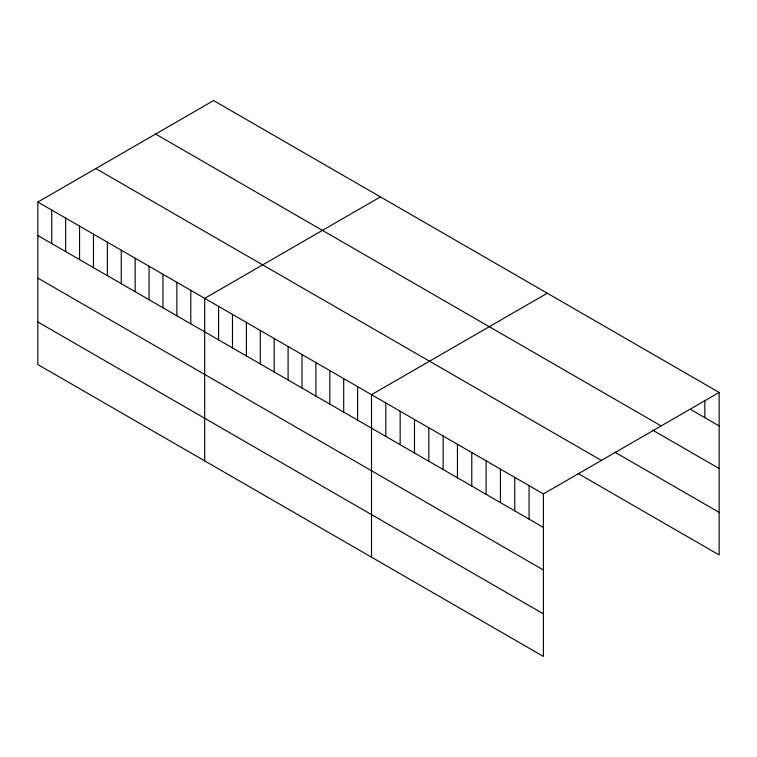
<?xml version="1.0" encoding="UTF-8"?>
<svg xmlns="http://www.w3.org/2000/svg" width="757" height="757" viewBox="0 0 757 757"><rect width="100%" height="100%" fill="white"/><g stroke="black" fill="none" stroke-linecap="round" stroke-linejoin="round"><path stroke-width="1.14" d="M37.85 202.043L543.403 493.914L543.403 656.433L37.85 364.552L37.85 202.043L213.597 100.567L719.15 392.448L719.15 554.957L577.96 473.447M380.43 196.896L204.683 298.362L204.683 460.871M547.264 293.214L371.517 394.681L371.517 557.19M543.403 493.914L719.15 392.448M690.498 409.395L719.15 425.936M155.601 134.055L661.154 425.936M652.648 430.118L719.15 468.517M614.788 452.128L719.15 512.385M95.846 168.556L601.399 460.436M37.85 235.531L543.403 527.402M37.85 278.103L543.403 569.983M37.85 321.971L543.403 613.851M704.824 400.349L704.824 417.665M529.077 485.644L529.077 519.132M514.751 477.374L514.751 510.861M500.424 469.103L500.424 502.591M486.108 460.833L486.108 494.321M471.781 452.572L471.781 486.051M457.455 444.302L457.455 477.781M443.129 436.032L443.129 469.52M428.812 427.762L428.812 461.25M414.486 419.492L414.486 452.979M400.16 411.221L400.16 444.709M385.833 402.951L385.833 436.439M357.607 386.657L357.607 420.135M343.706 378.623L343.706 412.111M329.806 370.599L329.806 404.087M315.906 362.575L315.906 396.062M301.996 354.55L301.996 388.029M288.095 346.517L288.095 380.005M274.195 338.493L274.195 371.98M260.294 330.468L260.294 363.956M246.385 322.444L246.385 355.922M232.484 314.41L232.484 347.898M218.584 306.386L218.584 339.874M190.783 290.338L190.783 323.816M176.873 282.304L176.873 315.792M162.973 274.28L162.973 307.768M149.072 266.256L149.072 299.744M135.172 258.232L135.172 291.71M121.262 250.198L121.262 283.686M107.362 242.174L107.362 275.662M93.461 234.15L93.461 267.637M79.561 226.125L79.561 259.604M65.651 218.092L65.651 251.579M51.75 210.067L51.75 243.555"/></g></svg>
